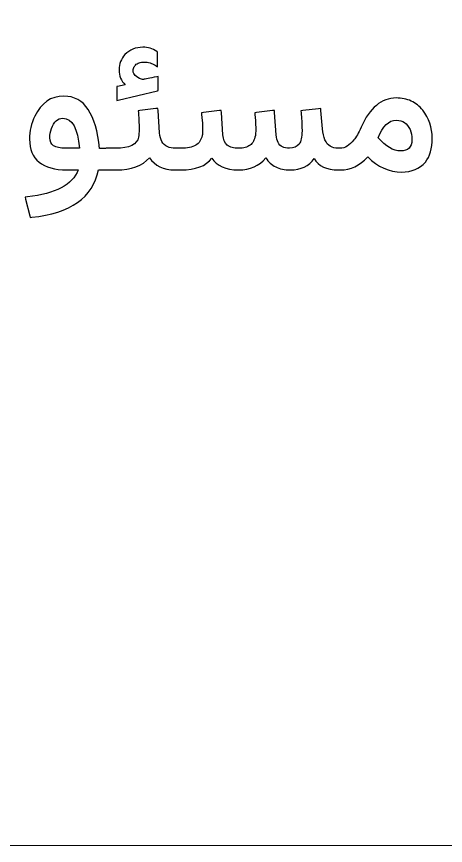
# Model space of a CAD drawing. Header units: millimetres. Extents: x -33 to 258, y -95 to 44.
# Drawn here: x 175.18 to 181.07, y -43.24 to -31.85 of the extents above; entities that cross this region are included whole.
import ezdxf

# ---------------------------------------------------------------- set-up
doc = ezdxf.new("R2010")
doc.units = ezdxf.units.MM
doc.header["$MEASUREMENT"] = 0
doc.layers.add('Layer 1', color=7, linetype='Continuous')

msp = doc.modelspace()

# ---------------------------------------------------------------- linework, layer by layer
at = {"layer": 'Layer 1', "color": 250, "lineweight": 18}
msp.add_open_spline([(150.0391, -3.4437), (150.0391, -3.4437), (185.0439, -3.4437), (185.0439, -3.4437), (186.3644, -3.4437), (187.4415, -4.5208), (187.4415, -5.8413), (187.4415, -5.8413), (187.4415, -40.8461), (187.4415, -40.8461), (187.4415, -42.1666), (186.3644, -43.2437), (185.0439, -43.2437), (185.0439, -43.2437), (150.0391, -43.2437), (150.0391, -43.2437), (148.7186, -43.2437), (147.6415, -42.1666), (147.6415, -40.8461), (147.6415, -40.8461), (147.6415, -5.8413), (147.6415, -5.8413), (147.6415, -4.5208), (148.7186, -3.4437), (150.0391, -3.4437)], degree=3, knots=[0, 0, 0, 0, 0.125, 0.125, 0.125, 0.25, 0.25, 0.25, 0.375, 0.375, 0.375, 0.5, 0.5, 0.5, 0.625, 0.625, 0.625, 0.75, 0.75, 0.75, 0.875, 0.875, 0.875, 1, 1, 1, 1], dxfattribs=at)
at = {"layer": 'Layer 1', "color": 250}
for points, knots in [([(176.6707, -32.7898), (176.6159, -32.7386), (176.5887, -32.6698), (176.5887, -32.5841), (176.5887, -32.5026), (176.6154, -32.4333), (176.6694, -32.3757), (176.7341, -32.3082), (176.8157, -32.2747), (176.9149, -32.2747), (176.9842, -32.2747), (177.0485, -32.2942), (177.1088, -32.3331), (177.1088, -32.3331), (177.1156, -32.3372), (177.1156, -32.3372), (177.1156, -32.3372), (177.1156, -32.344), (177.1156, -32.344), (177.1156, -32.344), (177.1169, -32.5189), (177.1169, -32.5189), (177.1169, -32.5189), (177.1169, -32.5443), (177.1169, -32.5443), (177.1169, -32.5443), (177.0957, -32.5297), (177.0957, -32.5297), (177.0821, -32.5207), (177.0689, -32.5134), (177.0558, -32.5071), (177.0422, -32.5007), (177.0286, -32.4958), (177.0145, -32.4912), (177.0014, -32.4868), (176.9878, -32.4831), (176.9747, -32.4804), (176.9607, -32.4786), (176.947, -32.4776), (176.9334, -32.4776), (176.9072, -32.4776), (176.8841, -32.4813), (176.8646, -32.4885), (176.8442, -32.4953), (176.8274, -32.5058), (176.8143, -32.5189), (176.8107, -32.5226), (176.8071, -32.5266), (176.8044, -32.5311), (176.8012, -32.5352), (176.798, -32.5393), (176.7957, -32.5429), (176.793, -32.5474), (176.7908, -32.552), (176.7889, -32.556), (176.7871, -32.5615), (176.7857, -32.5664), (176.7849, -32.571), (176.784, -32.5751), (176.783, -32.58), (176.7821, -32.5855), (176.7813, -32.5905), (176.7808, -32.5959), (176.7808, -32.6014), (176.7817, -32.6245), (176.7916, -32.6453), (176.8103, -32.6639), (176.8297, -32.6824), (176.8587, -32.6992), (176.8977, -32.7141), (176.9076, -32.7178), (176.9158, -32.7187), (176.923, -32.7168), (176.9452, -32.7124), (177.0069, -32.7005), (177.1088, -32.681), (177.1088, -32.681), (177.1247, -32.677), (177.1247, -32.677), (177.1247, -32.677), (177.1247, -32.6929), (177.1247, -32.6929), (177.1247, -32.6929), (177.1247, -32.8601), (177.1247, -32.8601), (177.1247, -32.8601), (177.1247, -32.8709), (177.1247, -32.8709), (177.1247, -32.8709), (177.1142, -32.8736), (177.1142, -32.8736), (177.1142, -32.8736), (176.5751, -33.0036), (176.5751, -33.0036), (176.5751, -33.0036), (176.5579, -33.0073), (176.5579, -33.0073), (176.5579, -33.0073), (176.5579, -32.99), (176.5579, -32.99), (176.5579, -32.99), (176.5579, -32.827), (176.5579, -32.827), (176.5579, -32.827), (176.5579, -32.8165), (176.5579, -32.8165), (176.5579, -32.8165), (176.5687, -32.8138), (176.5687, -32.8138), (176.5687, -32.8138), (176.6707, -32.7898), (176.6707, -32.7898)], [0, 0, 0, 0, 0.027027, 0.027027, 0.027027, 0.0540541, 0.0540541, 0.0540541, 0.0810811, 0.0810811, 0.0810811, 0.1081081, 0.1081081, 0.1081081, 0.1351351, 0.1351351, 0.1351351, 0.1621622, 0.1621622, 0.1621622, 0.1891892, 0.1891892, 0.1891892, 0.2162162, 0.2162162, 0.2162162, 0.2432432, 0.2432432, 0.2432432, 0.2702703, 0.2702703, 0.2702703, 0.2972973, 0.2972973, 0.2972973, 0.3243243, 0.3243243, 0.3243243, 0.3513514, 0.3513514, 0.3513514, 0.3783784, 0.3783784, 0.3783784, 0.4054054, 0.4054054, 0.4054054, 0.4324324, 0.4324324, 0.4324324, 0.4594595, 0.4594595, 0.4594595, 0.4864865, 0.4864865, 0.4864865, 0.5135135, 0.5135135, 0.5135135, 0.5405405, 0.5405405, 0.5405405, 0.5675676, 0.5675676, 0.5675676, 0.5945946, 0.5945946, 0.5945946, 0.6216216, 0.6216216, 0.6216216, 0.6486486, 0.6486486, 0.6486486, 0.6756757, 0.6756757, 0.6756757, 0.7027027, 0.7027027, 0.7027027, 0.7297297, 0.7297297, 0.7297297, 0.7567568, 0.7567568, 0.7567568, 0.7837838, 0.7837838, 0.7837838, 0.8108108, 0.8108108, 0.8108108, 0.8378378, 0.8378378, 0.8378378, 0.8648649, 0.8648649, 0.8648649, 0.8918919, 0.8918919, 0.8918919, 0.9189189, 0.9189189, 0.9189189, 0.9459459, 0.9459459, 0.9459459, 0.972973, 0.972973, 0.972973, 1, 1, 1, 1]), ([(176.3182, -33.665), (176.3182, -33.665), (176.392, -33.665), (176.392, -33.665), (176.3979, -33.6641), (176.4041, -33.6636), (176.4107, -33.6636), (176.4107, -33.6636), (176.5425, -33.6636), (176.5425, -33.6636), (176.7314, -33.6636), (176.8361, -33.612), (176.8555, -33.5096), (176.8609, -33.4802), (176.8633, -33.4453), (176.8633, -33.4045), (176.8633, -33.3616), (176.8623, -33.3203), (176.8596, -33.2813), (176.8596, -33.2813), (176.8528, -33.1726), (176.8528, -33.1726), (176.8528, -33.1726), (176.8501, -33.1472), (176.8501, -33.1472), (176.8501, -33.1472), (176.8755, -33.1445), (176.8755, -33.1445), (176.8755, -33.1445), (177.0943, -33.1183), (177.0943, -33.1183), (177.0943, -33.1183), (177.1224, -33.1156), (177.1224, -33.1156), (177.1224, -33.1156), (177.1237, -33.1431), (177.1237, -33.1431), (177.1237, -33.1431), (177.145, -33.4499), (177.145, -33.4499), (177.1482, -33.4993), (177.159, -33.54), (177.1767, -33.5713), (177.1944, -33.6025), (177.2193, -33.6261), (177.251, -33.641), (177.2814, -33.6553), (177.3199, -33.663), (177.3664, -33.6636), (177.3664, -33.6636), (177.3671, -33.6636), (177.3671, -33.6636), (177.3671, -33.6636), (177.368, -33.6636), (177.368, -33.6636), (177.368, -33.6636), (177.3683, -33.6636), (177.3683, -33.6636), (177.3683, -33.6636), (177.3689, -33.6636), (177.3689, -33.6636), (177.3689, -33.6636), (177.3699, -33.6636), (177.3699, -33.6636), (177.3699, -33.6636), (177.3706, -33.6636), (177.3706, -33.6636), (177.3706, -33.6636), (177.371, -33.6636), (177.371, -33.6636), (177.371, -33.6636), (177.3721, -33.6636), (177.3721, -33.6636), (177.3721, -33.6636), (177.3729, -33.6636), (177.3729, -33.6636), (177.3729, -33.6636), (177.3731, -33.6636), (177.3731, -33.6636), (177.3731, -33.6636), (177.3733, -33.6636), (177.3733, -33.6636), (177.3733, -33.6636), (177.3734, -33.6636), (177.3734, -33.6636), (177.3734, -33.6636), (177.3739, -33.6636), (177.3739, -33.6636), (177.3739, -33.6636), (177.3746, -33.6636), (177.3746, -33.6636), (177.3746, -33.6636), (177.3755, -33.6636), (177.3755, -33.6636), (177.3755, -33.6636), (177.3759, -33.6636), (177.3759, -33.6636), (177.3759, -33.6636), (177.3763, -33.6636), (177.3763, -33.6636), (177.3763, -33.6636), (177.3773, -33.6636), (177.3773, -33.6636), (177.3773, -33.6636), (177.3783, -33.6636), (177.3783, -33.6636), (177.3783, -33.6636), (177.3787, -33.6636), (177.3787, -33.6636), (177.3787, -33.6636), (177.3794, -33.6636), (177.3794, -33.6636), (177.3794, -33.6636), (177.3802, -33.6636), (177.3802, -33.6636), (177.3802, -33.6636), (177.3803, -33.6636), (177.3803, -33.6636), (177.3803, -33.6636), (177.3812, -33.6636), (177.3812, -33.6636), (177.3812, -33.6636), (177.3818, -33.6636), (177.3818, -33.6636), (177.3818, -33.6636), (177.3821, -33.6636), (177.3821, -33.6636), (177.3821, -33.6636), (177.3827, -33.6636), (177.3827, -33.6636), (177.3827, -33.6636), (177.3833, -33.6636), (177.3833, -33.6636), (177.3833, -33.6636), (177.3836, -33.6636), (177.3836, -33.6636), (177.3836, -33.6636), (177.3838, -33.6636), (177.3838, -33.6636), (177.3838, -33.6636), (177.3849, -33.6636), (177.3849, -33.6636), (177.3849, -33.6636), (177.4409, -33.6636), (177.4409, -33.6636), (177.5279, -33.6636), (177.5944, -33.6492), (177.6416, -33.6207), (177.6883, -33.5916), (177.7177, -33.5482), (177.729, -33.4897), (177.7335, -33.4702), (177.7358, -33.4412), (177.7358, -33.4023), (177.7358, -33.3651), (177.734, -33.3248), (177.7304, -33.2813), (177.7304, -33.2813), (177.7222, -33.2003), (177.7222, -33.2003), (177.7222, -33.2003), (177.7213, -33.1753), (177.7213, -33.1753), (177.7213, -33.1753), (177.7462, -33.1726), (177.7462, -33.1726), (177.7462, -33.1726), (177.9655, -33.1458), (177.9655, -33.1458), (177.9655, -33.1458), (177.9918, -33.1431), (177.9918, -33.1431), (177.9918, -33.1431), (177.9945, -33.1713), (177.9945, -33.1713), (177.9945, -33.1713), (178.0158, -33.4779), (178.0158, -33.4779), (178.0203, -33.5414), (178.0397, -33.5884), (178.0747, -33.6184), (178.1095, -33.6487), (178.1626, -33.6636), (178.2332, -33.6636), (178.2672, -33.6636), (178.2966, -33.6601), (178.3215, -33.6528), (178.347, -33.646), (178.3687, -33.6351), (178.3872, -33.6211), (178.4059, -33.6071), (178.4212, -33.5889), (178.433, -33.5672), (178.4453, -33.5459), (178.4543, -33.5196), (178.4602, -33.4897), (178.4638, -33.4702), (178.4656, -33.4412), (178.4656, -33.4023), (178.4656, -33.3633), (178.4638, -33.323), (178.4602, -33.2813), (178.4602, -33.2813), (178.4525, -33.2003), (178.4525, -33.2003), (178.4525, -33.2003), (178.4511, -33.1753), (178.4511, -33.1753), (178.4511, -33.1753), (178.4765, -33.1726), (178.4765, -33.1726), (178.4765, -33.1726), (178.6953, -33.1458), (178.6953, -33.1458), (178.6953, -33.1458), (178.7229, -33.1431), (178.7229, -33.1431), (178.7229, -33.1431), (178.7243, -33.1713), (178.7243, -33.1713), (178.7243, -33.1713), (178.7456, -33.4779), (178.7456, -33.4779), (178.7492, -33.521), (178.7583, -33.5563), (178.7723, -33.583), (178.7864, -33.6103), (178.8067, -33.6302), (178.8326, -33.6429), (178.8588, -33.656), (178.891, -33.6623), (178.93, -33.6623), (178.9884, -33.6623), (179.0319, -33.6433), (179.0605, -33.6057), (179.0885, -33.5681), (179.1021, -33.5078), (179.1012, -33.4244), (179.1012, -33.3556), (179.0994, -33.299), (179.0948, -33.2546), (179.0948, -33.2546), (179.0881, -33.174), (179.0881, -33.174), (179.0881, -33.174), (179.0853, -33.1472), (179.0853, -33.1472), (179.0853, -33.1472), (179.1121, -33.1445), (179.1121, -33.1445), (179.1121, -33.1445), (179.3296, -33.1196), (179.3296, -33.1196), (179.3296, -33.1196), (179.3576, -33.1156), (179.3576, -33.1156), (179.3576, -33.1156), (179.3603, -33.1431), (179.3603, -33.1431), (179.3603, -33.1431), (179.3816, -33.3942), (179.3816, -33.3942), (179.3866, -33.4571), (179.3984, -33.5083), (179.4165, -33.5482), (179.4347, -33.588), (179.4591, -33.6171), (179.4895, -33.6356), (179.5198, -33.6539), (179.5557, -33.6634), (179.5984, -33.6636), (179.5984, -33.6636), (179.5996, -33.6636), (179.5996, -33.6636), (179.5996, -33.6636), (179.6004, -33.6636), (179.6004, -33.6636), (179.6004, -33.6636), (179.6005, -33.6636), (179.6005, -33.6636), (179.6005, -33.6636), (179.6007, -33.6636), (179.6007, -33.6636), (179.6007, -33.6636), (179.601, -33.6636), (179.601, -33.6636), (179.601, -33.6636), (179.6011, -33.6636), (179.6011, -33.6636), (179.6011, -33.6636), (179.6015, -33.6636), (179.6015, -33.6636), (179.6015, -33.6636), (179.602, -33.6636), (179.602, -33.6636), (179.602, -33.6636), (179.6027, -33.6636), (179.6027, -33.6636), (179.6027, -33.6636), (179.6027, -33.6636), (179.6027, -33.6636), (179.6027, -33.6636), (179.6028, -33.6636), (179.6028, -33.6636), (179.6028, -33.6636), (179.603, -33.6636), (179.603, -33.6636), (179.603, -33.6636), (179.6033, -33.6636), (179.6033, -33.6636), (179.6033, -33.6636), (179.6034, -33.6636), (179.6034, -33.6636), (179.6034, -33.6636), (179.6036, -33.6636), (179.6036, -33.6636), (179.6036, -33.6636), (179.6041, -33.6636), (179.6041, -33.6636), (179.6041, -33.6636), (179.6042, -33.6636), (179.6042, -33.6636), (179.6042, -33.6636), (179.6047, -33.6636), (179.6047, -33.6636), (179.6047, -33.6636), (179.6051, -33.6636), (179.6051, -33.6636), (179.6051, -33.6636), (179.6054, -33.6636), (179.6054, -33.6636), (179.6054, -33.6636), (179.606, -33.6636), (179.606, -33.6636), (179.606, -33.6636), (179.6061, -33.6636), (179.6061, -33.6636), (179.6061, -33.6636), (179.6068, -33.6636), (179.6068, -33.6636), (179.6068, -33.6636), (179.607, -33.6636), (179.607, -33.6636), (179.607, -33.6636), (179.6077, -33.6636), (179.6077, -33.6636), (179.6077, -33.6636), (179.608, -33.6636), (179.608, -33.6636), (179.608, -33.6636), (179.6086, -33.6636), (179.6086, -33.6636), (179.6086, -33.6636), (179.6091, -33.6636), (179.6091, -33.6636), (179.6091, -33.6636), (179.6095, -33.6636), (179.6095, -33.6636), (179.6095, -33.6636), (179.6102, -33.6636), (179.6102, -33.6636), (179.6102, -33.6636), (179.6104, -33.6636), (179.6104, -33.6636), (179.6104, -33.6636), (179.6113, -33.6636), (179.6113, -33.6636), (179.6113, -33.6636), (179.6114, -33.6636), (179.6114, -33.6636), (179.6114, -33.6636), (179.6124, -33.6636), (179.6124, -33.6636), (179.6124, -33.6636), (179.6125, -33.6636), (179.6125, -33.6636), (179.6125, -33.6636), (179.6134, -33.6636), (179.6134, -33.6636), (179.6134, -33.6636), (179.6136, -33.6636), (179.6136, -33.6636), (179.6136, -33.6636), (179.6143, -33.6636), (179.6143, -33.6636), (179.6143, -33.6636), (179.6147, -33.6636), (179.6147, -33.6636), (179.6147, -33.6636), (179.6154, -33.6636), (179.6154, -33.6636), (179.6154, -33.6636), (179.6158, -33.6636), (179.6158, -33.6636), (179.6158, -33.6636), (179.6163, -33.6636), (179.6163, -33.6636), (179.6163, -33.6636), (179.6169, -33.6636), (179.6169, -33.6636), (179.6169, -33.6636), (179.6173, -33.6636), (179.6173, -33.6636), (179.6173, -33.6636), (179.6179, -33.6636), (179.6179, -33.6636), (179.6179, -33.6636), (179.6182, -33.6636), (179.6182, -33.6636), (179.6182, -33.6636), (179.6189, -33.6636), (179.6189, -33.6636), (179.6189, -33.6636), (179.619, -33.6636), (179.619, -33.6636), (179.619, -33.6636), (179.6198, -33.6636), (179.6198, -33.6636), (179.6198, -33.6636), (179.6199, -33.6636), (179.6199, -33.6636), (179.6199, -33.6636), (179.6206, -33.6636), (179.6206, -33.6636), (179.6206, -33.6636), (179.6207, -33.6636), (179.6207, -33.6636), (179.6207, -33.6636), (179.6214, -33.6636), (179.6214, -33.6636), (179.6214, -33.6636), (179.6215, -33.6636), (179.6215, -33.6636), (179.6215, -33.6636), (179.622, -33.6636), (179.622, -33.6636), (179.622, -33.6636), (179.6222, -33.6636), (179.6222, -33.6636), (179.6222, -33.6636), (179.6226, -33.6636), (179.6226, -33.6636), (179.6226, -33.6636), (179.6229, -33.6636), (179.6229, -33.6636), (179.6229, -33.6636), (179.6231, -33.6636), (179.6231, -33.6636), (179.6231, -33.6636), (179.6234, -33.6636), (179.6234, -33.6636), (179.6234, -33.6636), (179.6239, -33.6636), (179.6239, -33.6636), (179.6239, -33.6636), (179.624, -33.6636), (179.624, -33.6636), (179.624, -33.6636), (179.6242, -33.6636), (179.6242, -33.6636), (179.6242, -33.6636), (179.6244, -33.6636), (179.6244, -33.6636), (179.6244, -33.6636), (179.6245, -33.6636), (179.6245, -33.6636), (179.6245, -33.6636), (179.6253, -33.6636), (179.6253, -33.6636), (179.6253, -33.6636), (179.6261, -33.6636), (179.6261, -33.6636), (179.6894, -33.6628), (179.7524, -33.6244), (179.8152, -33.5482), (179.8447, -33.5128), (179.8768, -33.4548), (179.9122, -33.3742), (180.0336, -33.1069), (180.1935, -32.9728), (180.3928, -32.9719), (180.4698, -32.9719), (180.5387, -32.9859), (180.6003, -33.0141), (180.6619, -33.0417), (180.7149, -33.0834), (180.7589, -33.1391), (180.8468, -33.2492), (180.8902, -33.3774), (180.8902, -33.5242), (180.8902, -33.6677), (180.859, -33.777), (180.796, -33.8522), (180.7163, -33.9441), (180.6076, -33.9899), (180.4698, -33.9899), (180.299, -33.9899), (180.1436, -33.921), (180.0037, -33.7828), (179.8931, -33.9015), (179.769, -33.9609), (179.6308, -33.9609), (179.6308, -33.9609), (179.6262, -33.9609), (179.6262, -33.9609), (179.6262, -33.9609), (179.6254, -33.9609), (179.6254, -33.9609), (179.6254, -33.9609), (179.6245, -33.9609), (179.6245, -33.9609), (179.6245, -33.9609), (179.6244, -33.9609), (179.6244, -33.9609), (179.6244, -33.9609), (179.6243, -33.9609), (179.6243, -33.9609), (179.6243, -33.9609), (179.6242, -33.9609), (179.6242, -33.9609), (179.6242, -33.9609), (179.6239, -33.9609), (179.6239, -33.9609), (179.6239, -33.9609), (179.6236, -33.9609), (179.6236, -33.9609), (179.6236, -33.9609), (179.6231, -33.9609), (179.6231, -33.9609), (179.6231, -33.9609), (179.623, -33.9609), (179.623, -33.9609), (179.623, -33.9609), (179.6225, -33.9609), (179.6225, -33.9609), (179.6225, -33.9609), (179.6219, -33.9609), (179.6219, -33.9609), (179.6219, -33.9609), (179.6218, -33.9609), (179.6218, -33.9609), (179.6218, -33.9609), (179.6211, -33.9609), (179.6211, -33.9609), (179.6211, -33.9609), (179.6206, -33.9609), (179.6206, -33.9609), (179.6206, -33.9609), (179.6204, -33.9609), (179.6204, -33.9609), (179.6204, -33.9609), (179.6195, -33.9609), (179.6195, -33.9609), (179.6195, -33.9609), (179.6194, -33.9609), (179.6194, -33.9609), (179.6194, -33.9609), (179.6186, -33.9609), (179.6186, -33.9609), (179.6186, -33.9609), (179.6181, -33.9609), (179.6181, -33.9609), (179.6181, -33.9609), (179.6178, -33.9609), (179.6178, -33.9609), (179.6178, -33.9609), (179.6168, -33.9609), (179.6168, -33.9609), (179.6168, -33.9609), (179.6158, -33.9609), (179.6158, -33.9609), (179.6158, -33.9609), (179.6154, -33.9609), (179.6154, -33.9609), (179.6154, -33.9609), (179.6148, -33.9609), (179.6148, -33.9609), (179.6148, -33.9609), (179.6142, -33.9609), (179.6142, -33.9609), (179.6142, -33.9609), (179.6138, -33.9609), (179.6138, -33.9609), (179.6138, -33.9609), (179.6129, -33.9609), (179.6129, -33.9609), (179.6129, -33.9609), (179.6128, -33.9609), (179.6128, -33.9609), (179.6128, -33.9609), (179.6118, -33.9609), (179.6118, -33.9609), (179.6118, -33.9609), (179.6116, -33.9609), (179.6116, -33.9609), (179.6116, -33.9609), (179.6108, -33.9609), (179.6108, -33.9609), (179.6108, -33.9609), (179.6104, -33.9609), (179.6104, -33.9609), (179.6104, -33.9609), (179.6099, -33.9609), (179.6099, -33.9609), (179.6099, -33.9609), (179.6092, -33.9609), (179.6092, -33.9609), (179.6092, -33.9609), (179.609, -33.9609), (179.609, -33.9609), (179.609, -33.9609), (179.6082, -33.9609), (179.6082, -33.9609), (179.6082, -33.9609), (179.6081, -33.9609), (179.6081, -33.9609), (179.6081, -33.9609), (179.6072, -33.9609), (179.6072, -33.9609), (179.6072, -33.9609), (179.6071, -33.9609), (179.6071, -33.9609), (179.6071, -33.9609), (179.6065, -33.9609), (179.6065, -33.9609), (179.6065, -33.9609), (179.6062, -33.9609), (179.6062, -33.9609), (179.6062, -33.9609), (179.6058, -33.9609), (179.6058, -33.9609), (179.6058, -33.9609), (179.6053, -33.9609), (179.6053, -33.9609), (179.6053, -33.9609), (179.6051, -33.9609), (179.6051, -33.9609), (179.6051, -33.9609), (179.6046, -33.9609), (179.6046, -33.9609), (179.6046, -33.9609), (179.604, -33.9609), (179.604, -33.9609), (179.604, -33.9609), (179.6039, -33.9609), (179.6039, -33.9609), (179.6039, -33.9609), (179.6037, -33.9609), (179.6037, -33.9609), (179.6037, -33.9609), (179.6035, -33.9609), (179.6035, -33.9609), (179.6035, -33.9609), (179.6034, -33.9609), (179.6034, -33.9609), (179.6034, -33.9609), (179.6032, -33.9609), (179.6032, -33.9609), (179.6032, -33.9609), (179.6031, -33.9609), (179.6031, -33.9609), (179.6031, -33.9609), (179.6031, -33.9609), (179.6031, -33.9609), (179.6031, -33.9609), (179.6028, -33.9609), (179.6028, -33.9609), (179.6028, -33.9609), (179.6027, -33.9609), (179.6027, -33.9609), (179.6027, -33.9609), (179.6011, -33.9609), (179.6011, -33.9609), (179.6011, -33.9609), (179.5995, -33.9609), (179.5995, -33.9609), (179.4372, -33.9602), (179.3265, -33.9076), (179.2688, -33.8028), (179.1968, -33.9083), (179.0867, -33.9609), (178.9381, -33.9609), (178.862, -33.9609), (178.7959, -33.9468), (178.7397, -33.9192), (178.6835, -33.8911), (178.6387, -33.8499), (178.6052, -33.795), (178.5123, -33.9056), (178.3872, -33.9609), (178.2309, -33.9609), (178.052, -33.96), (177.9297, -33.906), (177.8645, -33.7991), (177.7811, -33.9069), (177.6393, -33.9609), (177.4382, -33.9609), (177.4382, -33.9609), (177.3858, -33.9609), (177.3858, -33.9609), (177.3858, -33.9609), (177.3849, -33.9609), (177.3849, -33.9609), (177.3849, -33.9609), (177.3842, -33.9609), (177.3842, -33.9609), (177.3842, -33.9609), (177.3838, -33.9609), (177.3838, -33.9609), (177.3838, -33.9609), (177.3836, -33.9609), (177.3836, -33.9609), (177.3836, -33.9609), (177.3832, -33.9609), (177.3832, -33.9609), (177.3832, -33.9609), (177.3826, -33.9609), (177.3826, -33.9609), (177.3826, -33.9609), (177.3826, -33.9609), (177.3826, -33.9609), (177.3826, -33.9609), (177.3817, -33.9609), (177.3817, -33.9609), (177.3817, -33.9609), (177.3811, -33.9609), (177.3811, -33.9609), (177.3811, -33.9609), (177.3807, -33.9609), (177.3807, -33.9609), (177.3807, -33.9609), (177.3796, -33.9609), (177.3796, -33.9609), (177.3796, -33.9609), (177.3784, -33.9609), (177.3784, -33.9609), (177.3784, -33.9609), (177.3782, -33.9609), (177.3782, -33.9609), (177.3782, -33.9609), (177.3772, -33.9609), (177.3772, -33.9609), (177.3772, -33.9609), (177.3768, -33.9609), (177.3768, -33.9609), (177.3768, -33.9609), (177.376, -33.9609), (177.376, -33.9609), (177.376, -33.9609), (177.3755, -33.9609), (177.3755, -33.9609), (177.3755, -33.9609), (177.3748, -33.9609), (177.3748, -33.9609), (177.3748, -33.9609), (177.3742, -33.9609), (177.3742, -33.9609), (177.3742, -33.9609), (177.3737, -33.9609), (177.3737, -33.9609), (177.3737, -33.9609), (177.373, -33.9609), (177.373, -33.9609), (177.373, -33.9609), (177.3727, -33.9609), (177.3727, -33.9609), (177.3727, -33.9609), (177.3719, -33.9609), (177.3719, -33.9609), (177.3719, -33.9609), (177.3712, -33.9609), (177.3712, -33.9609), (177.3712, -33.9609), (177.3708, -33.9609), (177.3708, -33.9609), (177.3708, -33.9609), (177.3707, -33.9609), (177.3707, -33.9609), (177.3707, -33.9609), (177.3707, -33.9609), (177.3707, -33.9609), (177.3707, -33.9609), (177.3697, -33.9609), (177.3697, -33.9609), (177.3697, -33.9609), (177.3687, -33.9609), (177.3687, -33.9609), (177.3687, -33.9609), (177.3679, -33.9609), (177.3679, -33.9609), (177.3679, -33.9609), (177.3671, -33.9609), (177.3671, -33.9609), (177.3671, -33.9609), (177.3663, -33.9609), (177.3663, -33.9609), (177.3663, -33.9609), (177.3657, -33.9609), (177.3657, -33.9609), (177.3657, -33.9609), (177.3651, -33.9609), (177.3651, -33.9609), (177.3651, -33.9609), (177.3647, -33.9609), (177.3647, -33.9609), (177.3647, -33.9609), (177.3643, -33.9609), (177.3643, -33.9609), (177.3643, -33.9609), (177.3641, -33.9609), (177.3641, -33.9609), (177.3641, -33.9609), (177.3639, -33.9609), (177.3639, -33.9609), (177.3639, -33.9609), (177.3639, -33.9609), (177.3639, -33.9609), (177.3639, -33.9609), (177.3591, -33.9608), (177.3591, -33.9608), (177.3591, -33.9608), (177.3575, -33.9607), (177.3575, -33.9607), (177.1953, -33.9578), (177.0778, -33.9023), (177.0055, -33.7937), (176.9099, -33.9052), (176.7577, -33.9609), (176.5488, -33.9609), (176.5488, -33.9609), (176.4322, -33.9609), (176.4322, -33.9609), (176.4322, -33.9609), (176.4322, -33.9609), (176.4322, -33.9609), (176.4322, -33.9609), (176.431, -33.9609), (176.431, -33.9609), (176.431, -33.9609), (176.431, -33.9609), (176.431, -33.9609), (176.431, -33.9609), (176.4306, -33.9609), (176.4306, -33.9609), (176.4306, -33.9609), (176.4302, -33.9609), (176.4302, -33.9609), (176.4302, -33.9609), (176.4298, -33.9609), (176.4298, -33.9609), (176.4298, -33.9609), (176.4296, -33.9609), (176.4296, -33.9609), (176.4296, -33.9609), (176.4288, -33.9609), (176.4288, -33.9609), (176.4288, -33.9609), (176.4278, -33.9609), (176.4278, -33.9609), (176.4278, -33.9609), (176.4276, -33.9609), (176.4276, -33.9609), (176.4276, -33.9609), (176.4107, -33.9609), (176.4107, -33.9609), (176.4107, -33.9609), (176.4014, -33.9605), (176.4014, -33.9605), (176.4014, -33.9605), (176.4012, -33.9605), (176.4012, -33.9605), (176.4012, -33.9605), (176.3033, -33.9595), (176.3033, -33.9595), (176.2272, -34.341), (175.9228, -34.5579), (175.3891, -34.6114), (175.3891, -34.6114), (175.3664, -34.6137), (175.3664, -34.6137), (175.3664, -34.6137), (175.361, -34.5915), (175.361, -34.5915), (175.361, -34.5915), (175.3039, -34.3645), (175.3039, -34.3645), (175.3039, -34.3645), (175.2975, -34.3337), (175.2975, -34.3337), (175.2975, -34.3337), (175.3279, -34.331), (175.3279, -34.331), (175.7148, -34.2889), (175.9477, -34.1651), (176.0274, -33.9609), (176.0274, -33.9609), (175.8706, -33.9609), (175.8706, -33.9609), (175.7035, -33.9609), (175.5761, -33.9251), (175.4892, -33.8539), (175.4022, -33.7828), (175.3583, -33.6777), (175.3583, -33.5387), (175.3583, -33.4272), (175.3823, -33.3221), (175.4303, -33.2229), (175.5177, -33.039), (175.6513, -32.947), (175.8308, -32.947), (175.9725, -32.947), (176.0836, -33.0077), (176.1642, -33.13), (176.2448, -33.2523), (176.2961, -33.4304), (176.3182, -33.665)], [0, 0, 0, 0, 0.0032787, 0.0032787, 0.0032787, 0.0065574, 0.0065574, 0.0065574, 0.0098361, 0.0098361, 0.0098361, 0.0131148, 0.0131148, 0.0131148, 0.0163934, 0.0163934, 0.0163934, 0.0196721, 0.0196721, 0.0196721, 0.0229508, 0.0229508, 0.0229508, 0.0262295, 0.0262295, 0.0262295, 0.0295082, 0.0295082, 0.0295082, 0.0327869, 0.0327869, 0.0327869, 0.0360656, 0.0360656, 0.0360656, 0.0393443, 0.0393443, 0.0393443, 0.042623, 0.042623, 0.042623, 0.0459016, 0.0459016, 0.0459016, 0.0491803, 0.0491803, 0.0491803, 0.052459, 0.052459, 0.052459, 0.0557377, 0.0557377, 0.0557377, 0.0590164, 0.0590164, 0.0590164, 0.0622951, 0.0622951, 0.0622951, 0.0655738, 0.0655738, 0.0655738, 0.0688525, 0.0688525, 0.0688525, 0.0721311, 0.0721311, 0.0721311, 0.0754098, 0.0754098, 0.0754098, 0.0786885, 0.0786885, 0.0786885, 0.0819672, 0.0819672, 0.0819672, 0.0852459, 0.0852459, 0.0852459, 0.0885246, 0.0885246, 0.0885246, 0.0918033, 0.0918033, 0.0918033, 0.095082, 0.095082, 0.095082, 0.0983607, 0.0983607, 0.0983607, 0.1016393, 0.1016393, 0.1016393, 0.104918, 0.104918, 0.104918, 0.1081967, 0.1081967, 0.1081967, 0.1114754, 0.1114754, 0.1114754, 0.1147541, 0.1147541, 0.1147541, 0.1180328, 0.1180328, 0.1180328, 0.1213115, 0.1213115, 0.1213115, 0.1245902, 0.1245902, 0.1245902, 0.1278689, 0.1278689, 0.1278689, 0.1311475, 0.1311475, 0.1311475, 0.1344262, 0.1344262, 0.1344262, 0.1377049, 0.1377049, 0.1377049, 0.1409836, 0.1409836, 0.1409836, 0.1442623, 0.1442623, 0.1442623, 0.147541, 0.147541, 0.147541, 0.1508197, 0.1508197, 0.1508197, 0.1540984, 0.1540984, 0.1540984, 0.157377, 0.157377, 0.157377, 0.1606557, 0.1606557, 0.1606557, 0.1639344, 0.1639344, 0.1639344, 0.1672131, 0.1672131, 0.1672131, 0.1704918, 0.1704918, 0.1704918, 0.1737705, 0.1737705, 0.1737705, 0.1770492, 0.1770492, 0.1770492, 0.1803279, 0.1803279, 0.1803279, 0.1836066, 0.1836066, 0.1836066, 0.1868852, 0.1868852, 0.1868852, 0.1901639, 0.1901639, 0.1901639, 0.1934426, 0.1934426, 0.1934426, 0.1967213, 0.1967213, 0.1967213, 0.2, 0.2, 0.2, 0.2032787, 0.2032787, 0.2032787, 0.2065574, 0.2065574, 0.2065574, 0.2098361, 0.2098361, 0.2098361, 0.2131148, 0.2131148, 0.2131148, 0.2163934, 0.2163934, 0.2163934, 0.2196721, 0.2196721, 0.2196721, 0.2229508, 0.2229508, 0.2229508, 0.2262295, 0.2262295, 0.2262295, 0.2295082, 0.2295082, 0.2295082, 0.2327869, 0.2327869, 0.2327869, 0.2360656, 0.2360656, 0.2360656, 0.2393443, 0.2393443, 0.2393443, 0.242623, 0.242623, 0.242623, 0.2459016, 0.2459016, 0.2459016, 0.2491803, 0.2491803, 0.2491803, 0.252459, 0.252459, 0.252459, 0.2557377, 0.2557377, 0.2557377, 0.2590164, 0.2590164, 0.2590164, 0.2622951, 0.2622951, 0.2622951, 0.2655738, 0.2655738, 0.2655738, 0.2688525, 0.2688525, 0.2688525, 0.2721311, 0.2721311, 0.2721311, 0.2754098, 0.2754098, 0.2754098, 0.2786885, 0.2786885, 0.2786885, 0.2819672, 0.2819672, 0.2819672, 0.2852459, 0.2852459, 0.2852459, 0.2885246, 0.2885246, 0.2885246, 0.2918033, 0.2918033, 0.2918033, 0.295082, 0.295082, 0.295082, 0.2983607, 0.2983607, 0.2983607, 0.3016393, 0.3016393, 0.3016393, 0.304918, 0.304918, 0.304918, 0.3081967, 0.3081967, 0.3081967, 0.3114754, 0.3114754, 0.3114754, 0.3147541, 0.3147541, 0.3147541, 0.3180328, 0.3180328, 0.3180328, 0.3213115, 0.3213115, 0.3213115, 0.3245902, 0.3245902, 0.3245902, 0.3278689, 0.3278689, 0.3278689, 0.3311475, 0.3311475, 0.3311475, 0.3344262, 0.3344262, 0.3344262, 0.3377049, 0.3377049, 0.3377049, 0.3409836, 0.3409836, 0.3409836, 0.3442623, 0.3442623, 0.3442623, 0.347541, 0.347541, 0.347541, 0.3508197, 0.3508197, 0.3508197, 0.3540984, 0.3540984, 0.3540984, 0.357377, 0.357377, 0.357377, 0.3606557, 0.3606557, 0.3606557, 0.3639344, 0.3639344, 0.3639344, 0.3672131, 0.3672131, 0.3672131, 0.3704918, 0.3704918, 0.3704918, 0.3737705, 0.3737705, 0.3737705, 0.3770492, 0.3770492, 0.3770492, 0.3803279, 0.3803279, 0.3803279, 0.3836066, 0.3836066, 0.3836066, 0.3868852, 0.3868852, 0.3868852, 0.3901639, 0.3901639, 0.3901639, 0.3934426, 0.3934426, 0.3934426, 0.3967213, 0.3967213, 0.3967213, 0.4, 0.4, 0.4, 0.4032787, 0.4032787, 0.4032787, 0.4065574, 0.4065574, 0.4065574, 0.4098361, 0.4098361, 0.4098361, 0.4131148, 0.4131148, 0.4131148, 0.4163934, 0.4163934, 0.4163934, 0.4196721, 0.4196721, 0.4196721, 0.4229508, 0.4229508, 0.4229508, 0.4262295, 0.4262295, 0.4262295, 0.4295082, 0.4295082, 0.4295082, 0.4327869, 0.4327869, 0.4327869, 0.4360656, 0.4360656, 0.4360656, 0.4393443, 0.4393443, 0.4393443, 0.442623, 0.442623, 0.442623, 0.4459016, 0.4459016, 0.4459016, 0.4491803, 0.4491803, 0.4491803, 0.452459, 0.452459, 0.452459, 0.4557377, 0.4557377, 0.4557377, 0.4590164, 0.4590164, 0.4590164, 0.4622951, 0.4622951, 0.4622951, 0.4655738, 0.4655738, 0.4655738, 0.4688525, 0.4688525, 0.4688525, 0.4721311, 0.4721311, 0.4721311, 0.4754098, 0.4754098, 0.4754098, 0.4786885, 0.4786885, 0.4786885, 0.4819672, 0.4819672, 0.4819672, 0.4852459, 0.4852459, 0.4852459, 0.4885246, 0.4885246, 0.4885246, 0.4918033, 0.4918033, 0.4918033, 0.495082, 0.495082, 0.495082, 0.4983607, 0.4983607, 0.4983607, 0.5016393, 0.5016393, 0.5016393, 0.504918, 0.504918, 0.504918, 0.5081967, 0.5081967, 0.5081967, 0.5114754, 0.5114754, 0.5114754, 0.5147541, 0.5147541, 0.5147541, 0.5180328, 0.5180328, 0.5180328, 0.5213115, 0.5213115, 0.5213115, 0.5245902, 0.5245902, 0.5245902, 0.5278689, 0.5278689, 0.5278689, 0.5311475, 0.5311475, 0.5311475, 0.5344262, 0.5344262, 0.5344262, 0.5377049, 0.5377049, 0.5377049, 0.5409836, 0.5409836, 0.5409836, 0.5442623, 0.5442623, 0.5442623, 0.547541, 0.547541, 0.547541, 0.5508197, 0.5508197, 0.5508197, 0.5540984, 0.5540984, 0.5540984, 0.557377, 0.557377, 0.557377, 0.5606557, 0.5606557, 0.5606557, 0.5639344, 0.5639344, 0.5639344, 0.5672131, 0.5672131, 0.5672131, 0.5704918, 0.5704918, 0.5704918, 0.5737705, 0.5737705, 0.5737705, 0.5770492, 0.5770492, 0.5770492, 0.5803279, 0.5803279, 0.5803279, 0.5836066, 0.5836066, 0.5836066, 0.5868852, 0.5868852, 0.5868852, 0.5901639, 0.5901639, 0.5901639, 0.5934426, 0.5934426, 0.5934426, 0.5967213, 0.5967213, 0.5967213, 0.6, 0.6, 0.6, 0.6032787, 0.6032787, 0.6032787, 0.6065574, 0.6065574, 0.6065574, 0.6098361, 0.6098361, 0.6098361, 0.6131148, 0.6131148, 0.6131148, 0.6163934, 0.6163934, 0.6163934, 0.6196721, 0.6196721, 0.6196721, 0.6229508, 0.6229508, 0.6229508, 0.6262295, 0.6262295, 0.6262295, 0.6295082, 0.6295082, 0.6295082, 0.6327869, 0.6327869, 0.6327869, 0.6360656, 0.6360656, 0.6360656, 0.6393443, 0.6393443, 0.6393443, 0.642623, 0.642623, 0.642623, 0.6459016, 0.6459016, 0.6459016, 0.6491803, 0.6491803, 0.6491803, 0.652459, 0.652459, 0.652459, 0.6557377, 0.6557377, 0.6557377, 0.6590164, 0.6590164, 0.6590164, 0.6622951, 0.6622951, 0.6622951, 0.6655738, 0.6655738, 0.6655738, 0.6688525, 0.6688525, 0.6688525, 0.6721311, 0.6721311, 0.6721311, 0.6754098, 0.6754098, 0.6754098, 0.6786885, 0.6786885, 0.6786885, 0.6819672, 0.6819672, 0.6819672, 0.6852459, 0.6852459, 0.6852459, 0.6885246, 0.6885246, 0.6885246, 0.6918033, 0.6918033, 0.6918033, 0.695082, 0.695082, 0.695082, 0.6983607, 0.6983607, 0.6983607, 0.7016393, 0.7016393, 0.7016393, 0.704918, 0.704918, 0.704918, 0.7081967, 0.7081967, 0.7081967, 0.7114754, 0.7114754, 0.7114754, 0.7147541, 0.7147541, 0.7147541, 0.7180328, 0.7180328, 0.7180328, 0.7213115, 0.7213115, 0.7213115, 0.7245902, 0.7245902, 0.7245902, 0.7278689, 0.7278689, 0.7278689, 0.7311475, 0.7311475, 0.7311475, 0.7344262, 0.7344262, 0.7344262, 0.7377049, 0.7377049, 0.7377049, 0.7409836, 0.7409836, 0.7409836, 0.7442623, 0.7442623, 0.7442623, 0.747541, 0.747541, 0.747541, 0.7508197, 0.7508197, 0.7508197, 0.7540984, 0.7540984, 0.7540984, 0.757377, 0.757377, 0.757377, 0.7606557, 0.7606557, 0.7606557, 0.7639344, 0.7639344, 0.7639344, 0.7672131, 0.7672131, 0.7672131, 0.7704918, 0.7704918, 0.7704918, 0.7737705, 0.7737705, 0.7737705, 0.7770492, 0.7770492, 0.7770492, 0.7803279, 0.7803279, 0.7803279, 0.7836066, 0.7836066, 0.7836066, 0.7868852, 0.7868852, 0.7868852, 0.7901639, 0.7901639, 0.7901639, 0.7934426, 0.7934426, 0.7934426, 0.7967213, 0.7967213, 0.7967213, 0.8, 0.8, 0.8, 0.8032787, 0.8032787, 0.8032787, 0.8065574, 0.8065574, 0.8065574, 0.8098361, 0.8098361, 0.8098361, 0.8131148, 0.8131148, 0.8131148, 0.8163934, 0.8163934, 0.8163934, 0.8196721, 0.8196721, 0.8196721, 0.8229508, 0.8229508, 0.8229508, 0.8262295, 0.8262295, 0.8262295, 0.8295082, 0.8295082, 0.8295082, 0.8327869, 0.8327869, 0.8327869, 0.8360656, 0.8360656, 0.8360656, 0.8393443, 0.8393443, 0.8393443, 0.842623, 0.842623, 0.842623, 0.8459016, 0.8459016, 0.8459016, 0.8491803, 0.8491803, 0.8491803, 0.852459, 0.852459, 0.852459, 0.8557377, 0.8557377, 0.8557377, 0.8590164, 0.8590164, 0.8590164, 0.8622951, 0.8622951, 0.8622951, 0.8655738, 0.8655738, 0.8655738, 0.8688525, 0.8688525, 0.8688525, 0.8721311, 0.8721311, 0.8721311, 0.8754098, 0.8754098, 0.8754098, 0.8786885, 0.8786885, 0.8786885, 0.8819672, 0.8819672, 0.8819672, 0.8852459, 0.8852459, 0.8852459, 0.8885246, 0.8885246, 0.8885246, 0.8918033, 0.8918033, 0.8918033, 0.895082, 0.895082, 0.895082, 0.8983607, 0.8983607, 0.8983607, 0.9016393, 0.9016393, 0.9016393, 0.904918, 0.904918, 0.904918, 0.9081967, 0.9081967, 0.9081967, 0.9114754, 0.9114754, 0.9114754, 0.9147541, 0.9147541, 0.9147541, 0.9180328, 0.9180328, 0.9180328, 0.9213115, 0.9213115, 0.9213115, 0.9245902, 0.9245902, 0.9245902, 0.9278689, 0.9278689, 0.9278689, 0.9311475, 0.9311475, 0.9311475, 0.9344262, 0.9344262, 0.9344262, 0.9377049, 0.9377049, 0.9377049, 0.9409836, 0.9409836, 0.9409836, 0.9442623, 0.9442623, 0.9442623, 0.947541, 0.947541, 0.947541, 0.9508197, 0.9508197, 0.9508197, 0.9540984, 0.9540984, 0.9540984, 0.957377, 0.957377, 0.957377, 0.9606557, 0.9606557, 0.9606557, 0.9639344, 0.9639344, 0.9639344, 0.9672131, 0.9672131, 0.9672131, 0.9704918, 0.9704918, 0.9704918, 0.9737705, 0.9737705, 0.9737705, 0.9770492, 0.9770492, 0.9770492, 0.9803279, 0.9803279, 0.9803279, 0.9836066, 0.9836066, 0.9836066, 0.9868852, 0.9868852, 0.9868852, 0.9901639, 0.9901639, 0.9901639, 0.9934426, 0.9934426, 0.9934426, 0.9967213, 0.9967213, 0.9967213, 1, 1, 1, 1]), ([(176.0433, -33.6636), (176.0211, -33.3891), (175.945, -33.2519), (175.8149, -33.2509), (175.7442, -33.2501), (175.6922, -33.2972), (175.6586, -33.3928), (175.6432, -33.4363), (175.636, -33.4784), (175.636, -33.5188), (175.636, -33.5677), (175.6532, -33.6039), (175.6885, -33.6279), (175.7234, -33.6514), (175.7796, -33.6636), (175.8575, -33.6636), (175.8575, -33.6636), (176.0433, -33.6636), (176.0433, -33.6636)], [0, 0, 0, 0, 0.1666667, 0.1666667, 0.1666667, 0.3333333, 0.3333333, 0.3333333, 0.5, 0.5, 0.5, 0.6666667, 0.6666667, 0.6666667, 0.8333333, 0.8333333, 0.8333333, 1, 1, 1, 1]), ([(180.4512, -33.6995), (180.5069, -33.6995), (180.5473, -33.6872), (180.5726, -33.6623), (180.5976, -33.6374), (180.6103, -33.598), (180.6103, -33.5441), (180.6103, -33.4911), (180.6021, -33.4449), (180.5849, -33.4059), (180.5477, -33.3203), (180.4857, -33.2772), (180.3978, -33.2772), (180.2918, -33.2772), (180.208, -33.3584), (180.1472, -33.5201), (180.2551, -33.6397), (180.3565, -33.6995), (180.4512, -33.6995)], [0, 0, 0, 0, 0.1666667, 0.1666667, 0.1666667, 0.3333333, 0.3333333, 0.3333333, 0.5, 0.5, 0.5, 0.6666667, 0.6666667, 0.6666667, 0.8333333, 0.8333333, 0.8333333, 1, 1, 1, 1])]:
    msp.add_open_spline(points, degree=3, knots=knots, dxfattribs=at)

doc.saveas('drawing.dxf')
